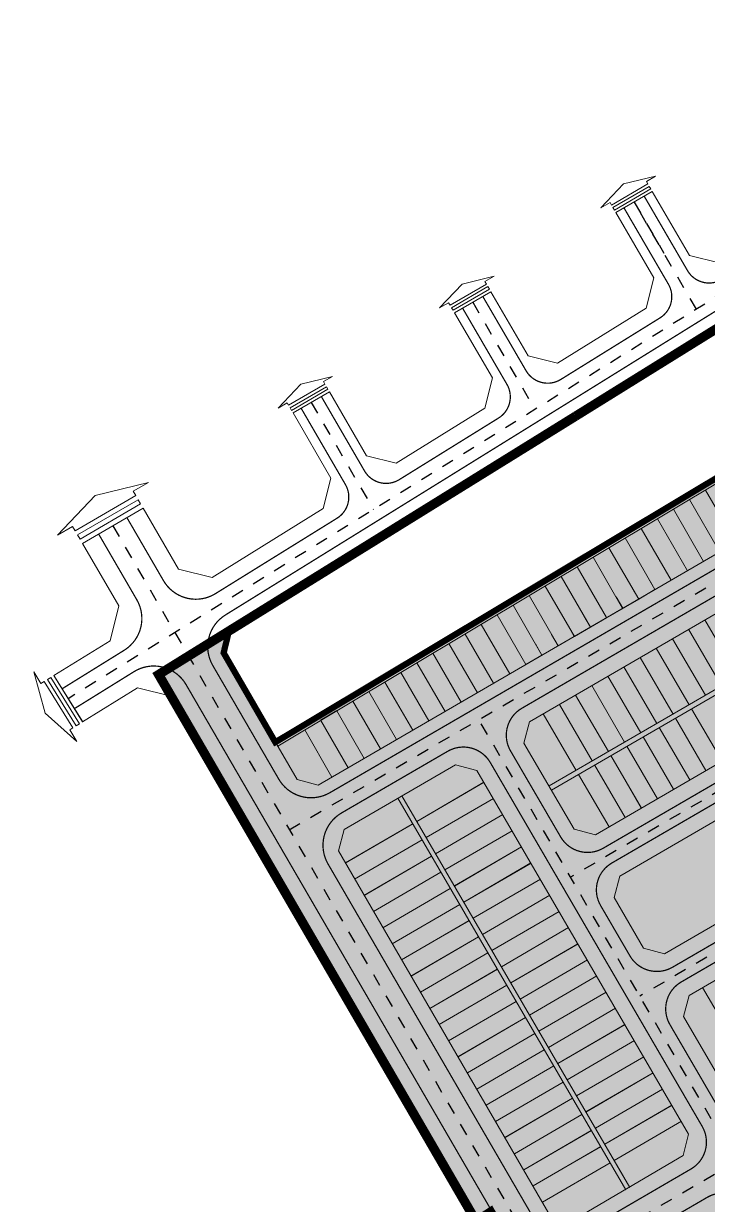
# Model space of a CAD drawing. Extents: x -2063571 to 559285, y 565862 to 1758715.
# Drawn here: x -2062805.58 to -2062800.05, y 566295.14 to 566304.7 of the extents above; entities that cross this region are included whole.
import ezdxf

# ---------------------------------------------------------------- set-up
doc = ezdxf.new("R2010")
doc.units = 0
doc.header["$MEASUREMENT"] = 0
for name, pattern in [('BORDER', [1.75, 0.5, -0.25, 0.5, -0.25, 0, -0.25]), ('DASHDOT', [1, 0.5, -0.25, 0, -0.25]), ('DASHED', [0.75, 0.5, -0.25]), ('HIDDEN', [0.375, 0.25, -0.125])]:
    doc.linetypes.add(name, pattern=pattern)
doc.layers.get('0').update_dxf_attribs({"linetype": 'CONTINUOUS'})
for name, color, linetype, lineweight in [('1-RGNC', 30, 'BORDER', 15), ('11111111111111111', 251, 'CONTINUOUS', 0), ('k-ctrinh', 7, 'CONTINUOUS', 15), ('k-duongqh', 7, 'CONTINUOUS', 0), ('k-viahe', 6, 'CONTINUOUS', 15), ('Q-DUONG', 22, 'CONTINUOUS', 0), ('Q-DUONGGT', 7, 'CONTINUOUS', 0), ('Ranh gioi GD2', 7, 'CONTINUOUS', 15)]:
    doc.layers.add(name, color=color, linetype=linetype, lineweight=lineweight)
doc.layers.add('k-timduong', color=1, linetype='DASHDOT')

# ---------------------------------------------------------------- blocks, each defined once
blk = doc.blocks.new('mtd')
at = {"color": 8}
for p, q in [((-0.75, 0.28), (0, 0.5)), ((0, 0.5), (0.75, 0.28)), ((-0.75, 0.28), (-0.5, 0.28)), ((-0.5, 0.21), (-0.5, 0.28)), ((-0.5, 0.21), (0.5, 0.21)), ((0.5, 0.21), (0.5, 0.28)), ((0.5, 0.28), (0.75, 0.28)), ((-0.5, 0.14), (0.5, 0.14)), ((-0.5, 0.14), (-0.5, 0.07)), ((-0.5, 0.07), (0.5, 0.07)), ((-0.5, 0), (0.5, 0)), ((0.5, 0.14), (0.5, 0.07))]:
    blk.add_line(p, q, dxfattribs=at)
blk = doc.blocks.new('MB')
at = {"layer": 'k-ctrinh'}
h = blk.add_hatch(dxfattribs=at)
h.set_pattern_fill('ANGLE', color=256, style=0)
h.set_pattern_definition([(0, (-553863.7784, -1757083.959), (0, 6.985), [5.08, -1.905]), (90, (-553863.7784, -1757083.959), (-6.985, 4e-16), [5.08, -1.905])])
edge = h.paths.add_edge_path()
edge.add_line((1010.82, 1154.34), (1010.82, 1259.24))
edge.add_line((1010.82, 1259.24), (1041.92, 1257.54))
edge.add_line((1041.92, 1257.54), (1048.52, 1250.14))
edge.add_line((1048.52, 1250.14), (1050.22, 1281.44))
edge.add_line((1050.22, 1281.44), (1041.92, 1274.04))
edge.add_line((1041.92, 1274.04), (1018.22, 1275.34))
edge.add_line((1018.22, 1275.34), (1018.62, 1292.14))
edge.add_line((1018.62, 1292.14), (1020.02, 1303.24))
edge.add_line((1020.02, 1303.24), (993.52, 1304.74))
edge.add_line((993.52, 1304.74), (987.82, 1325.34))
edge.add_line((987.82, 1325.34), (986.22, 1335.34))
edge.add_line((986.22, 1335.34), (994.42, 1335.54))
edge.add_line((994.42, 1335.54), (1001.12, 1335.54))
edge.add_line((1001.12, 1335.54), (1005.72, 1335.34))
edge.add_line((1005.72, 1335.34), (1005.52, 1337.54))
edge.add_line((1005.52, 1337.54), (1006.42, 1355.74))
edge.add_line((1006.42, 1355.74), (1007.02, 1368.84))
edge.add_line((1007.02, 1368.84), (1027.42, 1365.94))
edge.add_line((1027.42, 1365.94), (1047.42, 1417.14))
edge.add_line((1047.42, 1417.14), (1042.02, 1420.74))
edge.add_line((1042.02, 1420.74), (1047.52, 1430.34))
edge.add_line((1047.52, 1430.34), (1039.22, 1434.84))
edge.add_line((1039.22, 1434.84), (1030.22, 1439.14))
edge.add_line((1030.22, 1439.14), (1011.32, 1447.94))
edge.add_line((1011.32, 1447.94), (998.62, 1453.84))
edge.add_line((998.62, 1453.84), (1020.42, 1501.24))
edge.add_line((1020.42, 1501.24), (1027.42, 1504.44))
edge.add_line((1027.42, 1504.44), (1002.62, 1511.34))
edge.add_line((1002.62, 1511.34), (1005.32, 1505.44))
edge.add_line((1005.32, 1505.44), (905.14, 1288.39))
edge.add_arc((897.88, 1291.73), 7.99, 260.9069, 335.3407, ccw=False)
edge.add_line((896.62, 1283.84), (741.92, 1308.94))
edge.add_line((741.92, 1308.94), (817.92, 1527.64))
edge.add_line((817.92, 1527.64), (801.42, 1532.34))
edge.add_line((801.42, 1532.34), (788.32, 1518.14))
edge.add_line((788.32, 1518.14), (765.82, 1495.84))
edge.add_line((765.82, 1495.84), (728.52, 1461.74))
edge.add_line((728.52, 1461.74), (686.82, 1426.04))
edge.add_line((686.82, 1426.04), (679.81, 1420.9))
edge.add_arc((685.24, 1412.47), 10.03, 40.9371, 122.7529, ccw=False)
edge.add_line((692.82, 1419.04), (701.32, 1409.14))
edge.add_line((701.32, 1409.14), (701.72, 1408.94))
edge.add_line((701.72, 1408.94), (702.02, 1408.74))
edge.add_line((702.02, 1408.74), (702.62, 1408.34))
edge.add_line((702.62, 1408.34), (703.32, 1408.04))
edge.add_line((703.32, 1408.04), (704.12, 1407.64))
edge.add_line((704.12, 1407.64), (704.62, 1407.54))
edge.add_line((704.62, 1407.54), (705.52, 1407.24))
edge.add_line((705.52, 1407.24), (714.12, 1404.04))
edge.add_line((714.12, 1404.04), (674.82, 1374.14))
edge.add_line((674.82, 1374.14), (621.92, 1365.44))
edge.add_line((621.92, 1365.44), (561.92, 1355.54))
edge.add_line((561.92, 1355.54), (543.42, 1352.44))
edge.add_line((543.42, 1352.44), (461.12, 1340.44))
edge.add_line((461.12, 1340.44), (412.92, 1311.84))
edge.add_line((412.92, 1311.84), (387.32, 1296.74))
edge.add_line((387.32, 1296.74), (364.72, 1283.34))
edge.add_line((364.72, 1283.34), (341.22, 1269.64))
edge.add_line((341.22, 1269.64), (323.92, 1299.64))
edge.add_line((323.92, 1299.64), (325.62, 1306.54))
edge.add_line((325.62, 1306.54), (295.62, 1288.74))
edge.add_line((295.62, 1288.74), (302.32, 1287.04))
edge.add_line((302.32, 1287.04), (320.52, 1255.64))
edge.add_line((320.52, 1255.64), (113.82, 1131.84))
edge.add_line((113.82, 1131.84), (97.22, 1160.54))
edge.add_line((97.22, 1160.54), (98.92, 1167.54))
edge.add_line((98.92, 1167.54), (76.32, 1153.54))
edge.add_line((76.32, 1153.54), (178.02, 978.34))
edge.add_line((178.02, 978.34), (183.12, 981.64))
edge.add_line((183.12, 981.64), (282.02, 811.34))
edge.add_line((282.02, 811.34), (297.95, 783.92))
edge.add_arc((427.88, 859.41), 150.27, 210.1575, 270.0166)
edge.add_line((427.92, 709.14), (429.22, 709.14))
edge.add_line((429.22, 709.14), (495.72, 709.14))
edge.add_line((495.72, 709.14), (687.62, 709.14))
edge.add_line((687.62, 709.14), (687.62, 725.64))
edge.add_line((687.62, 725.64), (695.62, 732.14))
edge.add_line((695.62, 732.14), (695.62, 918.14))
edge.add_line((695.62, 918.14), (688.62, 925.14))
edge.add_line((688.62, 925.14), (688.62, 953.14))
edge.add_line((688.62, 953.14), (695.62, 959.14))
edge.add_line((695.62, 959.14), (695.62, 1125.84))
edge.add_line((695.62, 1125.84), (695.52, 1127.24))
edge.add_line((695.52, 1127.24), (691.32, 1132.94))
edge.add_line((691.32, 1132.94), (687.72, 1133.94))
edge.add_line((687.72, 1133.94), (687.62, 1154.34))
edge.add_line((687.62, 1154.34), (691.32, 1155.24))
edge.add_line((691.32, 1155.24), (694.72, 1158.74))
edge.add_line((694.72, 1158.74), (695.62, 1161.34))
edge.add_line((695.62, 1161.34), (713.12, 1161.34))
edge.add_line((713.12, 1161.34), (720.12, 1154.34))
edge.add_line((720.12, 1154.34), (895.82, 1154.34))
edge.add_line((895.82, 1154.34), (903.82, 1161.34))
edge.add_line((903.82, 1161.34), (918.32, 1161.34))
edge.add_line((918.32, 1161.34), (918.32, 1160.34))
edge.add_line((918.32, 1160.34), (924.32, 1154.34))
edge.add_line((924.32, 1154.34), (958.32, 1154.34))
edge.add_line((958.32, 1154.34), (966.32, 1162.34))
edge.add_line((966.32, 1162.34), (981.82, 1162.34))
edge.add_line((981.82, 1162.34), (989.82, 1154.34))
edge.add_line((989.82, 1154.34), (1010.82, 1154.34))
at = {"layer": '1-RGNC', "color": 8, "linetype": 'DASHED', "lineweight": 0, "ltscale": 10, "const_width": 3, "flags": 128}
blk.add_lwpolyline([(836.36, 1557.52), (824.73, 1554.37, -0.02913), (686.86, 1426.09), (658.16, 1410.93), (628.52, 1400.56, -0.065655), (488.95, 1377.55, 0.135805), (394.2, 1346.98), (368.67, 1332.2), (265.12, 1270.63), (210.26, 1236.57, -0.000239), (210.25, 1236.56), (76.34, 1153.57), (176.88, 980.42, -0.269581), (176.86, 952.27), (118.85, 852.64), (54.36, 741.86, 0.174044), (38.06, 657.4), (76.44, 340.23), (112.05, 341.59, -0.055379), (222.68, 330.31), (297.32, 317.04), (413.16, 290.21), (598.28, 247.49, -0.103671), (682.73, 190.86, -0.002869), (724.94, 151.49, 0.015436), (772.3, 108.65), (783.87, 99.71), (796.17, 101.22), (825.68, 136.94, -0.014866), (843.98, 156.98, 0.010718), (900.88, 209.35, 0.098293), (937.95, 259.45, -0.003906), (975.06, 344.33, 0.115408), (1010.09, 487.34), (1017.86, 579.98), (1034.81, 674.38), (1039.28, 743.1), (1048.22, 1244.45, -0.007521), (1054.49, 1343.66, -0.083133), (1067.75, 1394.08), (1097.12, 1460.95, 0.274876), (1096.12, 1469.07, -0.085197), (1088.25, 1483.85, 0.250183), (1082.79, 1489.05), (836.36, 1557.52)], format="xyb", dxfattribs=at)
at = {"layer": '11111111111111111', "color": 8, "lineweight": 50}
blk.add_lwpolyline([(113.84, 1131.87), (320.48, 1255.64)], dxfattribs=at)
at = {"layer": 'k-timduong', "color": 8, "linetype": 'DASHDOT', "ltscale": 6}
for p, q in [((249.06, 1270.98), (229.06, 1305.34)), ((229.1, 1305.29), (238.58, 1288.96)), ((177.21, 1273.15), (197.2, 1238.81)), ((125.35, 1241.01), (145.35, 1206.57)), ((118.3, 1103.71), (346.25, 1236.07))]:
    blk.add_line(p, q, dxfattribs=at)
at = {"layer": 'k-timduong', "color": 8, "linetype": 'DASHDOT', "ltscale": 6, "flags": 128}
blk.add_lwpolyline([(306.24, 1305.2), (260.6, 1278.07), (205.67, 1243.95, -0.000239), (205.67, 1243.95), (47.33, 1145.83)], format="xyb", dxfattribs=at)
at = {"layer": 'k-timduong', "color": 8, "linetype": 'DASHDOT', "ltscale": 6}
for points in [[(61.63, 1201.37), (302.49, 786.55, 0.267291), (427.88, 714.36), (1055.27, 714.36)], [(513.12, 785.36), (445.6, 785.36, -0.226897), (360.63, 835.82), (336.88, 867.68), (261.84, 997.14), (179.2, 1139.07)]]:
    blk.add_lwpolyline(points, format="xyb", dxfattribs=at)
for points in [[(319.36, 1152.81), (208.63, 1088.52)], [(341.62, 1114.58), (230.89, 1050.29)], [(196.63, 959.16), (428.39, 1094.11)]]:
    blk.add_lwpolyline(points, dxfattribs=at)
at = {"layer": 'k-viahe', "color": 8, "ltscale": 2}
for p, q in [((251.97, 1212.85), (261.73, 1195.95)), ((241.67, 1206.69), (251.36, 1189.93)), ((246.82, 1209.77), (256.54, 1192.94)), ((236.52, 1203.6), (246.17, 1186.92)), ((231.37, 1200.52), (240.98, 1183.9)), ((226.23, 1197.44), (235.2, 1181.91)), ((199.46, 1159.81), (230.63, 1177.83)), ((297.58, 1173.41), (201.79, 1117.79)), ((298.33, 1172.11), (202.55, 1116.49)), ((298.33, 1172.11), (202.55, 1116.49)), ((179.89, 1169.68), (189.09, 1153.78)), ((251.74, 1171.13), (262.33, 1152.94)), ((251.74, 1171.13), (262.33, 1152.94)), ((174.75, 1166.6), (183.9, 1150.76)), ((241.39, 1165.06), (251.95, 1146.91)), ((241.39, 1165.06), (251.95, 1146.91)), ((246.56, 1168.12), (257.14, 1149.92)), ((246.56, 1168.12), (257.14, 1149.92)), ((169.6, 1163.52), (178.71, 1147.75)), ((236.18, 1162.08), (246.76, 1143.9)), ((236.18, 1162.08), (246.76, 1143.9)), ((159.3, 1157.35), (168.33, 1141.73)), ((164.45, 1160.43), (173.52, 1144.74)), ((231, 1159.06), (241.57, 1140.89)), ((231, 1159.06), (241.57, 1140.89)), ((154.16, 1154.27), (163.15, 1138.71)), ((220.62, 1153.03), (231.19, 1134.86)), ((220.62, 1153.03), (231.19, 1134.86)), ((225.81, 1156.05), (236.38, 1137.87)), ((225.81, 1156.05), (236.38, 1137.87)), ((149.01, 1151.18), (157.96, 1135.7)), ((215.44, 1150.01), (226.01, 1131.85)), ((215.44, 1150.01), (226.01, 1131.85)), ((143.86, 1148.1), (152.77, 1132.69)), ((210.25, 1147), (220.82, 1128.84)), ((210.25, 1147), (220.82, 1128.84)), ((128.38, 1138.89), (133.54, 1141.98)), ((133.56, 1141.93), (142.39, 1126.66)), ((138.71, 1145.02), (147.58, 1129.67)), ((205.07, 1143.98), (215.63, 1125.82)), ((247.52, 1142.6), (257.3, 1125.78)), ((247.52, 1142.6), (257.32, 1125.75)), ((128.42, 1138.85), (137.2, 1123.66)), ((199.88, 1140.96), (210.44, 1122.81)), ((242.33, 1139.59), (252.12, 1122.76)), ((242.33, 1139.59), (252.13, 1122.73)), ((123.27, 1135.77), (132.02, 1120.64)), ((237.14, 1136.58), (246.93, 1119.74)), ((237.14, 1136.58), (246.94, 1119.72)), ((226.76, 1130.55), (236.56, 1113.71)), ((226.76, 1130.55), (236.57, 1113.7)), ((231.95, 1133.56), (241.74, 1116.73)), ((231.95, 1133.56), (241.75, 1116.71)), ((221.57, 1127.54), (231.37, 1110.69)), ((221.57, 1127.54), (231.38, 1110.68)), ((216.38, 1124.53), (226.19, 1107.67)), ((159.24, 1106.4), (180.84, 1118.97)), ((159.25, 1106.39), (180.85, 1118.97)), ((211.19, 1121.51), (221, 1104.66)), ((153.17, 1113.85), (226.39, 988.11)), ((154.47, 1114.6), (227.68, 988.86)), ((162.26, 1101.21), (183.86, 1113.79)), ((162.27, 1101.2), (183.87, 1113.78)), ((165.28, 1096.03), (186.88, 1108.6)), ((165.29, 1096.02), (186.89, 1108.6)), ((136.25, 1093.01), (157.95, 1105.64)), ((136.27, 1093.01), (157.95, 1105.63)), ((139.27, 1087.83), (160.97, 1100.46)), ((139.29, 1087.82), (160.97, 1100.45)), ((168.3, 1090.84), (189.9, 1103.42)), ((168.31, 1090.83), (189.91, 1103.41)), ((171.32, 1085.66), (192.92, 1098.23)), ((171.33, 1085.65), (192.93, 1098.23)), ((142.29, 1082.64), (163.99, 1095.27)), ((142.31, 1082.64), (163.99, 1095.26)), ((174.34, 1080.47), (195.93, 1093.05)), ((174.35, 1080.46), (195.95, 1093.04)), ((145.31, 1077.46), (167.01, 1090.09)), ((145.33, 1077.45), (167.01, 1090.08)), ((148.33, 1072.27), (170.02, 1084.9)), ((148.35, 1072.27), (170.03, 1084.89)), ((177.36, 1075.28), (198.97, 1087.86)), ((177.36, 1075.29), (198.95, 1087.86)), ((180.38, 1070.09), (201.99, 1082.67)), ((180.38, 1070.1), (201.97, 1082.67)), ((151.35, 1067.09), (173.04, 1079.72)), ((151.37, 1067.08), (173.05, 1079.71)), ((183.4, 1064.91), (205.01, 1077.49)), ((183.4, 1064.92), (204.99, 1077.49)), ((154.37, 1061.9), (176.06, 1074.53)), ((154.38, 1061.9), (176.07, 1074.52)), ((186.42, 1059.72), (208.03, 1072.3)), ((186.42, 1059.73), (208.01, 1072.3)), ((157.39, 1056.72), (179.08, 1069.35)), ((157.4, 1056.71), (179.09, 1069.34)), ((189.44, 1054.54), (211.05, 1067.12)), ((189.44, 1054.55), (211.03, 1067.12)), ((160.41, 1051.53), (182.1, 1064.16)), ((160.42, 1051.53), (182.11, 1064.15)), ((163.43, 1046.34), (185.12, 1058.98)), ((163.44, 1046.34), (185.13, 1058.97)), ((192.45, 1049.36), (214.05, 1061.93)), ((192.46, 1049.35), (214.06, 1061.93)), ((195.47, 1044.18), (217.07, 1056.75)), ((195.48, 1044.17), (217.08, 1056.75)), ((166.45, 1041.16), (188.14, 1053.79)), ((166.46, 1041.16), (188.14, 1053.78)), ((198.49, 1038.99), (220.09, 1051.56)), ((198.5, 1038.98), (220.1, 1051.56)), ((251.06, 1053.04), (261.62, 1034.88)), ((169.47, 1035.97), (191.16, 1048.61)), ((169.48, 1035.97), (191.16, 1048.6)), ((172.48, 1030.79), (194.18, 1043.42)), ((172.5, 1030.79), (194.18, 1043.41)), ((201.51, 1033.81), (223.11, 1046.38)), ((204.53, 1028.62), (226.13, 1041.19)), ((204.54, 1028.61), (226.14, 1041.19)), ((175.5, 1025.6), (197.2, 1038.24)), ((175.52, 1025.6), (197.2, 1038.23)), ((207.55, 1023.44), (229.14, 1036.01)), ((207.56, 1023.43), (229.16, 1036.01)), ((178.52, 1020.42), (200.22, 1033.05)), ((181.54, 1015.23), (203.23, 1027.87)), ((181.56, 1015.23), (203.24, 1027.86)), ((210.57, 1018.24), (232.18, 1030.82)), ((210.57, 1018.25), (232.16, 1030.82)), ((213.59, 1013.06), (235.2, 1025.64)), ((213.59, 1013.07), (235.18, 1025.64)), ((184.56, 1010.05), (206.25, 1022.68)), ((184.58, 1010.05), (206.26, 1022.67)), ((216.61, 1007.87), (238.22, 1020.45)), ((216.61, 1007.88), (238.2, 1020.45)), ((187.58, 1004.86), (209.27, 1017.5)), ((187.59, 1004.86), (209.28, 1017.49)), ((219.63, 1002.69), (241.24, 1015.27)), ((219.63, 1002.7), (241.22, 1015.27)), ((190.6, 999.68), (212.29, 1012.31)), ((190.61, 999.68), (212.3, 1012.3)), ((222.65, 997.5), (244.26, 1010.08)), ((222.65, 997.51), (244.24, 1010.08)), ((193.62, 994.49), (215.31, 1007.13)), ((193.63, 994.49), (215.32, 1007.12)), ((196.64, 989.31), (218.33, 1001.94)), ((196.65, 989.31), (218.34, 1001.93)), ((199.66, 984.12), (221.35, 996.76)), ((199.67, 984.12), (221.35, 996.75)), ((251.58, 991.16), (251.62, 991.11)), ((247.26, 988.65), (247.29, 988.6))]:
    blk.add_line(p, q, dxfattribs=at)
at = {"layer": 'k-viahe', "color": 8}
for p, q in [((51.94, 1138.39), (69.56, 1149.32)), ((69.56, 1149.32), (80.37, 1146.62)), ((80.37, 1146.62), (176.88, 980.42))]:
    blk.add_line(p, q, dxfattribs=at)
at = {"layer": 'k-viahe', "color": 8, "ltscale": 2}
for points in [[(223.22, 1301.94), (234.89, 1308.74)], [(171.37, 1269.76), (183.04, 1276.55)], [(114.59, 1130.57), (321.23, 1254.34)], [(119.51, 1237.62), (131.19, 1244.4)], [(51.88, 1195.7), (71.33, 1207)], [(230.54, 1177.84), (225.36, 1174.83), (215.86, 1191.23)], [(235.73, 1180.86), (230.54, 1177.84), (220.99, 1194.33)], [(225.41, 1174.86), (220.22, 1171.85), (210.77, 1188.18)], [(220.23, 1171.84), (215.04, 1168.82), (205.62, 1185.09)], [(233.63, 1184.48), (235.73, 1180.86)], [(215.04, 1168.82), (209.86, 1165.81), (200.47, 1182.01)], [(228.44, 1181.47), (230.54, 1177.84)], [(204.66, 1162.81), (199.47, 1159.79), (190.18, 1175.84)], [(209.85, 1165.82), (204.66, 1162.81), (195.32, 1178.93)], [(223.31, 1178.49), (225.41, 1174.86)], [(199.47, 1159.8), (194.28, 1156.79), (185.04, 1172.77)], [(212.94, 1172.45), (215.04, 1168.82)], [(218.13, 1175.46), (220.23, 1171.84)], [(207.75, 1169.45), (209.85, 1165.82)], [(202.56, 1166.44), (204.66, 1162.81)], [(197.37, 1163.43), (199.47, 1159.8)], [(51.94, 1138.39), (42.72, 1153.27)], [(136.33, 1093.05), (157.81, 1105.56)], [(222.64, 997.5), (225.65, 992.32)]]:
    blk.add_lwpolyline(points, dxfattribs=at)
at = {"layer": 'Q-DUONGGT', "color": 8, "ltscale": 0.5, "const_width": 0.4}
for points in [[(232.3, 1307.23), (246.22, 1283.31, 0.422435), (257.35, 1280.54), (287.57, 1299.28, 0.405246), (291.63, 1315.49), (279.79, 1335.95)], [(180.45, 1275.04), (194.37, 1251.14, 0.422435), (205.5, 1248.36), (237.38, 1268.14, 0.406039), (240.07, 1278.97), (225.82, 1303.45)], [(329.25, 1230.53, 0.413758), (332.88, 1244.19), (307.76, 1287.61, 0.417695), (291.24, 1291.92), (262.55, 1274.86), (207.65, 1240.77, -0.000239), (207.65, 1240.77), (159.31, 1210.81), (97.78, 1172.71, 0.405683), (93.73, 1156.49), (114.93, 1119.97, 0.414214), (131.33, 1115.62), (329.25, 1230.53)], [(128.59, 1242.89), (142.48, 1218.96, 0.422796), (153.62, 1216.18), (185.52, 1235.97, 0.406039), (188.21, 1246.79), (173.97, 1271.27)], [(66.15, 1203.99), (77.9, 1183.74, 0.422796), (94.6, 1179.57), (133.64, 1203.79, 0.405683), (136.34, 1214.6), (122.11, 1239.12)], [(45.36, 1149.02), (65.28, 1161.38, 0.405683), (69.33, 1177.6), (57.07, 1198.72)], [(280.22, 1193.39), (192.99, 1142.74, 0.414572), (189.36, 1129.06), (205.47, 1101.41, 0.413855), (219.13, 1097.79), (306.29, 1148.4, 0.413783), (309.93, 1162.06), (293.9, 1189.75, 0.414644), (280.22, 1193.39)], [(42.63, 329.57), (68.71, 331.04, 0.433194), (79.95, 344.46), (42.02, 657.94, -0.17002), (57.81, 739.85), (182.64, 954.26, 0.269581), (182.66, 982.41), (85.15, 1150.35, 0.422796), (68.45, 1154.52), (49.31, 1142.64)], [(196.67, 979.17), (196.67, 979.17, 0.414598), (213.09, 974.82), (247.32, 994.76, 0.414214), (250.93, 1008.43), (182.86, 1125.32, 0.413924), (169.2, 1128.94), (135.1, 1109.13, 0.414119), (130.75, 1092.73), (196.67, 979.17)], [(331.18, 1105.34), (244.18, 1054.82, 0.414572), (240.56, 1041.14), (257.41, 1012.2, 0.414214), (271.08, 1008.59), (357.94, 1059.17, 0.413425), (361.57, 1072.82), (344.86, 1101.7, 0.414644), (331.18, 1105.34)], [(327.45, 876.47), (327.45, 876.47, -0.378933), (324.83, 863.47), (291.45, 838.24, -0.450222), (276.77, 841.2), (214, 949.34, -0.41381), (218.34, 965.73), (252.57, 985.67, -0.414787), (266.26, 982.04), (327.45, 876.47)]]:
    blk.add_lwpolyline(points, format="xyb", dxfattribs=at)
at = {"layer": 'Q-DUONGGT', "color": 8, "ltscale": 0.5}
for points in [[(234.89, 1308.74), (246.87, 1288.15), (256.35, 1285.79), (285.6, 1303.95), (288.05, 1313.69), (276.32, 1333.95)], [(223.22, 1301.94), (235.4, 1281.03), (232.97, 1271.29), (204.49, 1253.62), (195.02, 1255.98), (183.04, 1276.55)], [(137.2, 1191.28), (98.91, 1167.53), (97.17, 1160.57), (120.79, 1119.9), (127.62, 1118.09), (327.23, 1233.99), (329.05, 1240.83), (302.31, 1287.04), (295.55, 1288.75), (137.2, 1191.28)], [(171.37, 1269.76), (183.54, 1248.86), (181.11, 1239.12), (152.61, 1221.44), (143.14, 1223.8), (131.19, 1244.4)], [(119.51, 1237.62), (131.67, 1216.68), (129.23, 1206.94), (93.49, 1184.76), (82.68, 1187.47), (71.33, 1207)], [(51.88, 1195.7), (63.55, 1175.6), (60.77, 1164.46), (42.72, 1153.27)]]:
    blk.add_lwpolyline(points, dxfattribs=at)
for points in [[(282.74, 1189.07), (195.49, 1138.41), (193.68, 1131.58), (209.78, 1103.93), (216.62, 1102.12), (303.78, 1152.72), (305.6, 1159.56), (289.57, 1187.26)], [(325.93, 1114.43), (327.75, 1121.27), (318.37, 1137.49), (311.54, 1139.31), (224.5, 1088.77), (222.67, 1081.92), (232.04, 1065.7), (238.87, 1063.88)], [(202.12, 979.74), (208.94, 977.96), (244.79, 999.09), (246.58, 1005.95), (178.54, 1122.8), (171.7, 1124.61), (135.88, 1103.8), (134.07, 1096.97)], [(333.7, 1101.02), (246.74, 1050.53), (244.93, 1043.69), (261.79, 1014.75), (268.62, 1012.95), (355.42, 1063.48), (357.23, 1070.33), (340.53, 1099.2)]]:
    blk.add_lwpolyline(points, close=True, dxfattribs=at)
at = {"layer": 'Q-DUONGGT', "color": 8, "ltscale": 0.5, "const_width": 0.4}
blk.add_lwpolyline([(328.45, 1110.11, 0.413783), (332.09, 1123.77), (322.7, 1139.99, 0.414644), (309.02, 1143.63), (221.92, 1093.05, 0.414572), (218.3, 1079.37), (227.73, 1063.18, 0.413855), (241.39, 1059.56)], format="xyb", close=True, dxfattribs=at)
at = {"layer": 'Ranh gioi GD2', "color": 8, "linetype": 'HIDDEN', "ltscale": 13, "const_width": 2}
blk.add_lwpolyline([(674.82, 1374.14), (621.92, 1365.44), (561.92, 1355.54), (543.42, 1352.44), (461.12, 1340.44), (412.92, 1311.84), (387.32, 1296.74), (364.72, 1283.34), (341.22, 1269.64), (323.92, 1299.64), (325.62, 1306.54), (295.62, 1288.74), (302.32, 1287.04), (320.52, 1255.64), (113.82, 1131.84), (97.22, 1160.54), (98.92, 1167.54), (76.32, 1153.54), (178.02, 978.34), (183.12, 981.64), (282.02, 811.34), (297.95, 783.92, 0.267291), (427.92, 709.14)], format="xyb", dxfattribs=at)
at = {"layer": 'k-duongqh', "color": 8, "ltscale": 2}
for p, xscale, yscale, zscale, rotation in [((229.06, 1305.34), 13.50000000047882, 13.50000000047882, 13.50000000047882, 30.21093256038069), ((177.21, 1273.15), 13.50000000047882, 13.50000000047882, 13.50000000047882, 30.21093256038069), ((125.35, 1241.01), 13.49999999903307, 13.49999999903307, 13.49999999903307, 30.14085145146693), ((61.61, 1201.35), 22.49999999988666, 22.49999999988666, 22.49999999988666, 30.14085145016583)]:
    blk.add_blockref('mtd', p, dxfattribs=dict(at, xscale=xscale, yscale=yscale, zscale=zscale, rotation=rotation))
at = {"layer": 'k-duongqh', "color": 8, "ltscale": 0.5, "xscale": 17.49999988625494, "yscale": 17.49999988625494, "zscale": 17.49999988625494, "rotation": 121.8146006888086}
blk.add_blockref('mtd', (47.33, 1145.83), dxfattribs=at)

msp = doc.modelspace()

# ---------------------------------------------------------------- block references
at = {"layer": 'Q-DUONG', "xscale": 0.02520000000004075, "yscale": 0.02520000000004075, "zscale": 0.02520000000004075}
msp.add_blockref('MB', (-2062806.4117, 566270.358), dxfattribs=at)

doc.saveas('drawing.dxf')
